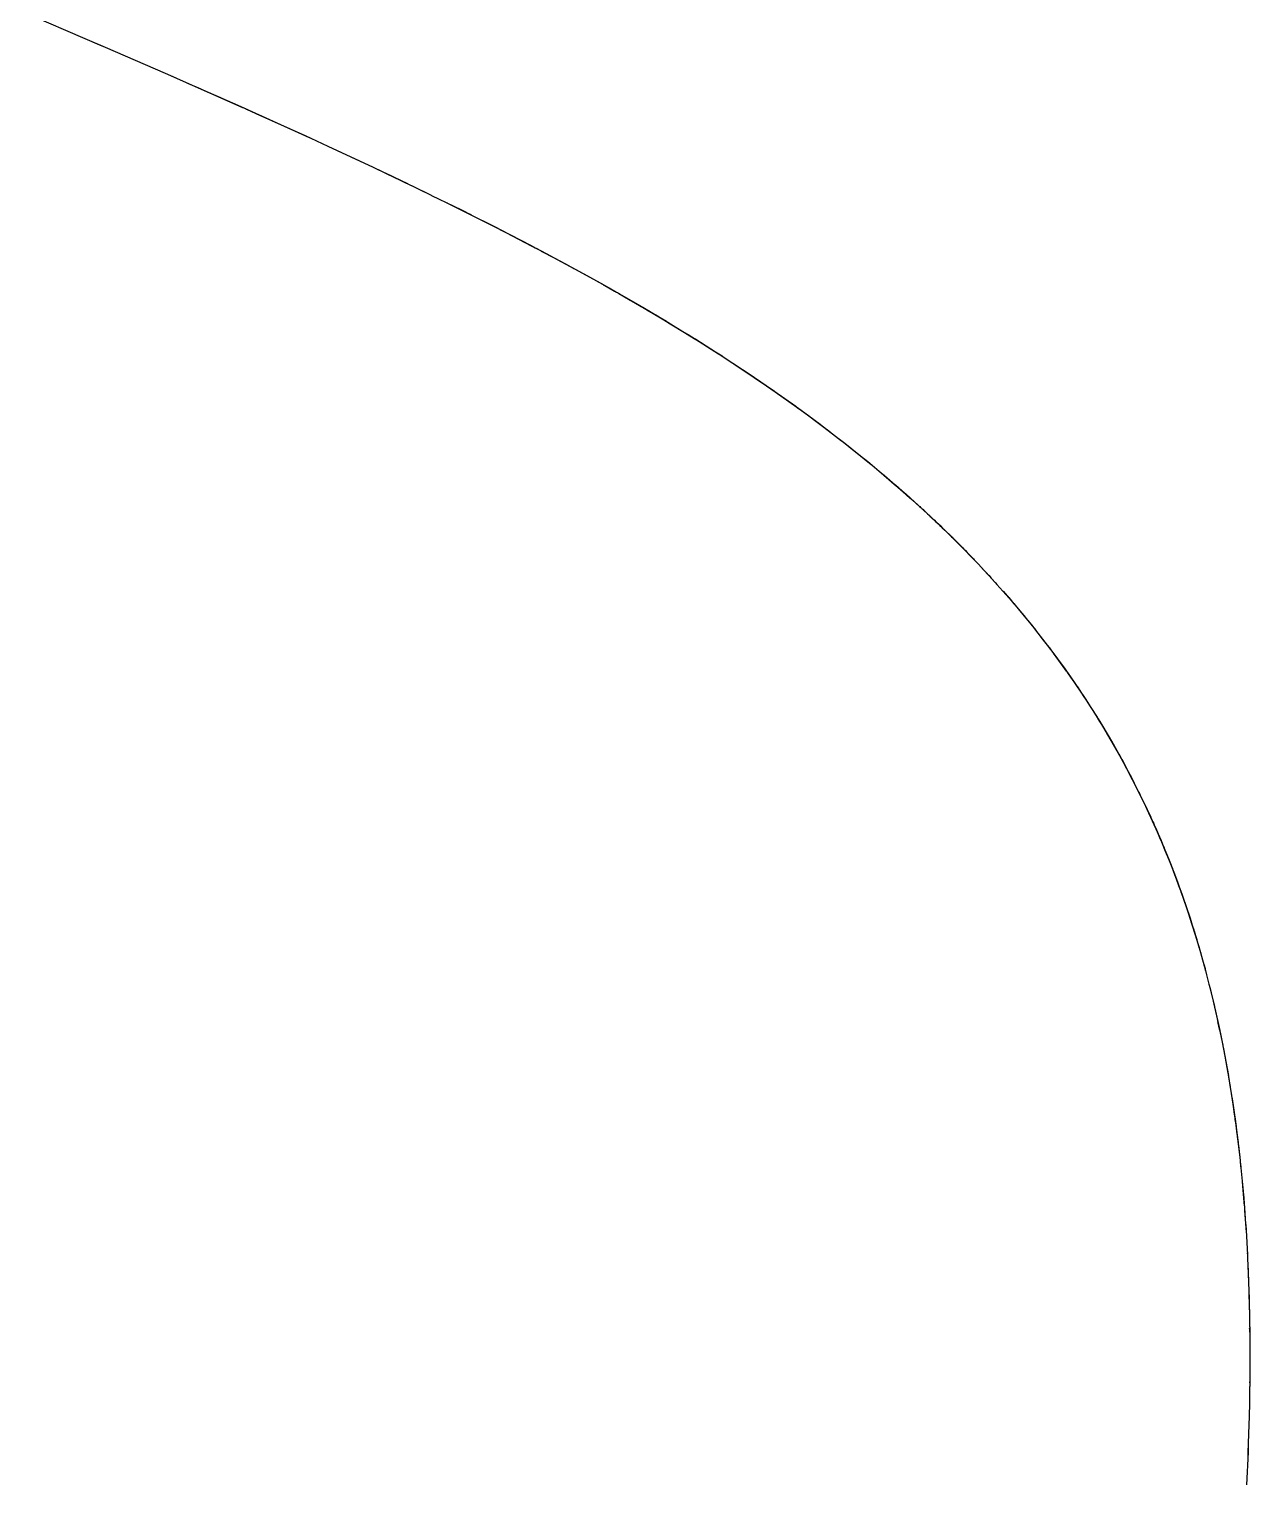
# Model space of a CAD drawing. Extents: x 0 to 11, y 0 to 8.5.
# Drawn here: x 4.3846 to 4.5835, y 5.744 to 5.9813 of the extents above; entities that cross this region are included whole.
import ezdxf

# ---------------------------------------------------------------- set-up
doc = ezdxf.new("R2010")
doc.units = 0
doc.header["$LTSCALE"] = 0.5
doc.header["$MEASUREMENT"] = 0
doc.layers.add('VISIBLE', color=7, linetype='CONTINUOUS')

msp = doc.modelspace()

# ---------------------------------------------------------------- linework, layer by layer
at = {"layer": 'VISIBLE'}
for p, q in [((4.38459604, 5.98364217), (4.39368462, 5.97975638)), ((4.39368462, 5.97975638), (4.39699777, 5.97833387)), ((4.39699777, 5.97833387), (4.40676102, 5.97409592)), ((4.40676102, 5.97409592), (4.40869541, 5.97325466)), ((4.40869541, 5.97325466), (4.41925963, 5.96857978)), ((4.41042517, 5.97249585), (4.41259679, 5.97153902)), ((4.4111859, 5.97214784), (4.4111859, 5.97214784)), ((4.4111859, 5.97214784), (4.41379167, 5.9709999)), ((4.4152653, 5.97034735), (4.41937894, 5.96852576)), ((4.41911751, 5.96864413), (4.43021468, 5.96361965)), ((4.41999678, 5.96825217), (4.4215481, 5.9675502)), ((4.430507, 5.96348741), (4.43325202, 5.96221506)), ((4.43325202, 5.96221506), (4.4406476, 5.95876149)), ((4.4406476, 5.95876149), (4.44289212, 5.95769412)), ((4.44289212, 5.95769412), (4.44515516, 5.95662137)), ((4.44350669, 5.9574028), (4.45007714, 5.95422495)), ((4.44515516, 5.95662137), (4.44604067, 5.95619897)), ((4.44578892, 5.95631942), (4.44686014, 5.95580249)), ((4.44639049, 5.95603111), (4.44711858, 5.95567381)), ((4.44711097, 5.95567386), (4.44744899, 5.95552057)), ((4.44711858, 5.95567381), (4.45007714, 5.95422495)), ((4.44744899, 5.95552057), (4.44746672, 5.95551182)), ((4.45210592, 5.95324825), (4.45274291, 5.95293525)), ((4.4527385, 5.95293742), (4.46186728, 5.94834051)), ((4.45377578, 5.95241508), (4.45501969, 5.9518064)), ((4.45387161, 5.95236819), (4.46134205, 5.94861261)), ((4.46134205, 5.94861261), (4.4664047, 5.94598985)), ((4.46194896, 5.94829938), (4.46228734, 5.9481229)), ((4.4663228, 5.94602413), (4.46862998, 5.94481753)), ((4.4671984, 5.94557655), (4.47095561, 5.94356813)), ((4.46841542, 5.94491756), (4.46804794, 5.94511138)), ((4.46804794, 5.94511138), (4.47037384, 5.94388136)), ((4.46931618, 5.94445376), (4.4733393, 5.94227649)), ((4.47095561, 5.94356813), (4.47198105, 5.94302609)), ((4.4718306, 5.94310562), (4.47320758, 5.94234778)), ((4.47198105, 5.94302609), (4.4733393, 5.94227649)), ((4.4733393, 5.94227649), (4.47355707, 5.94215631)), ((4.47813324, 5.93963411), (4.47814182, 5.93962935)), ((4.47840458, 5.93948117), (4.47911087, 5.9390918)), ((4.47903957, 5.93911603), (4.47998742, 5.93859003)), ((4.47911087, 5.9390918), (4.48029601, 5.93841876)), ((4.47918525, 5.93904956), (4.48069052, 5.93818409)), ((4.47918557, 5.93904108), (4.47985218, 5.93866611)), ((4.47988647, 5.93864605), (4.47991628, 5.93862925)), ((4.48059597, 5.93824845), (4.48081332, 5.93812513)), ((4.48059597, 5.93824845), (4.48072927, 5.93817104)), ((4.48063674, 5.93822477), (4.48074804, 5.93816217)), ((4.48069052, 5.93818409), (4.48253985, 5.93712729)), ((4.48081332, 5.93812513), (4.48404429, 5.93625498)), ((4.48194371, 5.93746795), (4.48514435, 5.93561732)), ((4.48253543, 5.93712834), (4.48344029, 5.93660337)), ((4.48253985, 5.93712729), (4.48354121, 5.93654465)), ((4.48362851, 5.93649417), (4.48382319, 5.93638123)), ((4.48362851, 5.93649417), (4.48404429, 5.93625498)), ((4.48404429, 5.93625498), (4.48416526, 5.93618497)), ((4.48416526, 5.93618497), (4.48437178, 5.93606659)), ((4.48422542, 5.93615078), (4.48424181, 5.93614108)), ((4.48424181, 5.93614108), (4.4883974, 5.93368212)), ((4.48437178, 5.93606659), (4.48454074, 5.93596974)), ((4.48454074, 5.93596974), (4.48679071, 5.93462765)), ((4.48514435, 5.93561732), (4.48518073, 5.93559553)), ((4.48515926, 5.93560747), (4.48555753, 5.93537191)), ((4.48529917, 5.93552458), (4.48518073, 5.93559553)), ((4.48526333, 5.93554747), (4.48690879, 5.93456405)), ((4.48667467, 5.93470368), (4.48664761, 5.93472142)), ((4.48679071, 5.93462765), (4.48667467, 5.93470368)), ((4.48667467, 5.93470368), (4.48842178, 5.93366166)), ((4.48678821, 5.93463751), (4.48742596, 5.93425694)), ((4.48690879, 5.93456405), (4.48697042, 5.9345265)), ((4.48806082, 5.93388128), (4.48970865, 5.93287868)), ((4.4883974, 5.93368212), (4.4884119, 5.93367354)), ((4.4884119, 5.93367354), (4.48841774, 5.93366996)), ((4.48841774, 5.93366996), (4.49296638, 5.93088181)), ((4.49187462, 5.93155001), (4.49229717, 5.93128856)), ((4.49187462, 5.93155001), (4.49201111, 5.93146691)), ((4.49196761, 5.93149402), (4.49321532, 5.93071613)), ((4.49257193, 5.9311236), (4.49693725, 5.928359)), ((4.49321499, 5.93072573), (4.49644728, 5.92867212)), ((4.49657625, 5.92858707), (4.49668052, 5.92852159)), ((4.49678593, 5.92845483), (4.49766787, 5.92789253)), ((4.49766787, 5.92789253), (4.50082623, 5.92581143)), ((4.4994071, 5.92674652), (4.50603816, 5.92226743)), ((4.50115469, 5.92558809), (4.5026056, 5.92462632)), ((4.50193571, 5.92507587), (4.50467442, 5.92320324)), ((4.50208037, 5.92497431), (4.50231299, 5.92481863)), ((4.50231299, 5.92481863), (4.50394621, 5.92369955)), ((4.5026056, 5.92462632), (4.50617332, 5.92215996)), ((4.50572629, 5.9224795), (4.50709382, 5.92151754)), ((4.5059208, 5.9223489), (4.50950858, 5.91980167)), ((4.50603816, 5.92226743), (4.50604571, 5.92226231)), ((4.50604571, 5.92226231), (4.50604571, 5.92226231)), ((4.5060713, 5.92224491), (4.50607222, 5.92224427)), ((4.50617332, 5.92215996), (4.50970051, 5.91965987)), ((4.50676531, 5.92175058), (4.50723287, 5.92142726)), ((4.50848062, 5.92054302), (4.50860671, 5.92045049)), ((4.50976479, 5.91961961), (4.51347153, 5.9168855)), ((4.51075616, 5.91888244), (4.51386313, 5.91658665)), ((4.51273848, 5.91742948), (4.51328142, 5.91702874)), ((4.51319299, 5.91709219), (4.51333944, 5.91698422)), ((4.51328142, 5.91702874), (4.51330466, 5.91701091)), ((4.51330466, 5.91701091), (4.51333944, 5.91698422)), ((4.51333677, 5.91698627), (4.51337115, 5.91696094)), ((4.51337813, 5.91695569), (4.51342659, 5.91691996)), ((4.51341897, 5.91692558), (4.5134595, 5.91689454)), ((4.51356476, 5.91681543), (4.516985, 5.91419283)), ((4.51382677, 5.91661351), (4.51401739, 5.91646611)), ((4.51386294, 5.91658554), (4.51527649, 5.91550289)), ((4.51461185, 5.91601102), (4.51521714, 5.9155484)), ((4.5165946, 5.91449217), (4.516763, 5.91436214)), ((4.5167408, 5.91438007), (4.516763, 5.91436214)), ((4.51724412, 5.91399062), (4.51977074, 5.91197535)), ((4.51815521, 5.91326074), (4.5186031, 5.91290668)), ((4.51815521, 5.91326074), (4.51815521, 5.91326074)), ((4.51977074, 5.91197535), (4.52057176, 5.91133682)), ((4.52055436, 5.91133228), (4.52073179, 5.91118772)), ((4.52057176, 5.91133682), (4.52096639, 5.91100963)), ((4.52073179, 5.91118772), (4.52180946, 5.91030971)), ((4.52096639, 5.91100963), (4.52155696, 5.91051933)), ((4.52109668, 5.91089044), (4.52109668, 5.91089044)), ((4.52155696, 5.91051933), (4.52385837, 5.90860871)), ((4.52301844, 5.90930602), (4.52594884, 5.90680343)), ((4.52362045, 5.90877955), (4.52432715, 5.90818836)), ((4.52394357, 5.90853732), (4.52701042, 5.90588551)), ((4.52573355, 5.90698729), (4.53022907, 5.90298758)), ((4.52682449, 5.90605074), (4.52696152, 5.9059278)), ((4.52688693, 5.90599229), (4.52709662, 5.90580481)), ((4.52701042, 5.90588551), (4.52747982, 5.90546525)), ((4.52702752, 5.90586477), (4.52830389, 5.90472544)), ((4.52709662, 5.90580481), (4.52748173, 5.90547073)), ((4.52730658, 5.90562268), (4.52858928, 5.90446674)), ((4.52748173, 5.90547073), (4.53028513, 5.90292945)), ((4.5276702, 5.905292), (4.52841354, 5.90462511)), ((4.52858928, 5.90446674), (4.53005553, 5.90314539)), ((4.52940204, 5.90373827), (4.52987828, 5.90330784)), ((4.52966809, 5.90350049), (4.52987828, 5.90330784)), ((4.52987828, 5.90330784), (4.52995721, 5.9032365)), ((4.52987828, 5.90330784), (4.53006216, 5.90313931)), ((4.52994573, 5.90324688), (4.52999154, 5.90320403)), ((4.52995721, 5.9032365), (4.53000438, 5.90319227)), ((4.53000438, 5.90319227), (4.53131486, 5.90196324)), ((4.53002036, 5.90317708), (4.53009832, 5.90310417)), ((4.53022907, 5.90298758), (4.53296989, 5.90041158)), ((4.53040166, 5.90282536), (4.53042836, 5.90280017)), ((4.53042836, 5.90280017), (4.53097718, 5.90228218)), ((4.53042836, 5.90280017), (4.53043108, 5.90279771)), ((4.53131486, 5.90196324), (4.53296104, 5.90040499)), ((4.53158784, 5.90171052), (4.53172297, 5.9015866)), ((4.53172297, 5.9015866), (4.53174716, 5.90156372)), ((4.53234444, 5.90100341), (4.53296104, 5.90040499)), ((4.53296989, 5.90041158), (4.53338425, 5.90000716)), ((4.53336863, 5.90002372), (4.53375728, 5.89965042)), ((4.53338425, 5.90000716), (4.53340612, 5.89998771)), ((4.53340612, 5.89998771), (4.53348723, 5.89991557)), ((4.53343954, 5.89995799), (4.53400741, 5.89940095)), ((4.53348723, 5.89991557), (4.53421298, 5.89920296)), ((4.53394472, 5.89946689), (4.5347111, 5.89872533)), ((4.53400741, 5.89940095), (4.53549715, 5.89794631)), ((4.53415859, 5.89925698), (4.53423756, 5.89918124)), ((4.53418981, 5.89922974), (4.53418981, 5.89922974)), ((4.5347111, 5.89872533), (4.53665169, 5.89676893)), ((4.53487784, 5.89855723), (4.53514714, 5.89829401)), ((4.53488775, 5.89854725), (4.53522153, 5.89822139)), ((4.53496672, 5.89846262), (4.53512265, 5.89831043)), ((4.53496672, 5.89846262), (4.53542607, 5.89801879)), ((4.53534465, 5.89809746), (4.53540036, 5.89804082)), ((4.53540036, 5.89804082), (4.53845182, 5.8949381)), ((4.53542607, 5.89801879), (4.53549715, 5.89794631)), ((4.53549715, 5.89794631), (4.53688514, 5.89653086)), ((4.53552913, 5.8979137), (4.53561235, 5.89783247)), ((4.53561235, 5.89783247), (4.53682141, 5.89659782)), ((4.53665169, 5.89676893), (4.53682141, 5.89659782)), ((4.53679745, 5.89662135), (4.53688514, 5.89653086)), ((4.53682141, 5.89659782), (4.5385909, 5.89479089)), ((4.53688514, 5.89653086), (4.53715588, 5.89625146)), ((4.53688514, 5.89653086), (4.53815202, 5.89523892)), ((4.53742725, 5.89598396), (4.53937447, 5.89395685)), ((4.53922812, 5.89411358), (4.54081694, 5.89241204)), ((4.53925606, 5.89408011), (4.54011386, 5.893165)), ((4.54046094, 5.89279329), (4.54199488, 5.8911001)), ((4.54081694, 5.89241204), (4.54090074, 5.89232229)), ((4.54199166, 5.89110362), (4.54199488, 5.8911001)), ((4.54199166, 5.89110362), (4.54229699, 5.8907651)), ((4.54229699, 5.8907651), (4.54376043, 5.8891391)), ((4.54327538, 5.88967803), (4.54427322, 5.8885364)), ((4.54420093, 5.8886191), (4.54505476, 5.88761119)), ((4.54420732, 5.88861433), (4.54502195, 5.88765103)), ((4.54502195, 5.88765103), (4.54505476, 5.88761119)), ((4.54548663, 5.88710138), (4.5469274, 5.88538948)), ((4.54630631, 5.88615308), (4.54856348, 5.88337798)), ((4.54700106, 5.88529674), (4.54705168, 5.88523668)), ((4.54738862, 5.88482243), (4.54789985, 5.88418977)), ((4.54781208, 5.8843018), (4.54789985, 5.88418977)), ((4.54858889, 5.88334565), (4.55049169, 5.88089144)), ((4.55049122, 5.88088259), (4.55084418, 5.88043235)), ((4.55049122, 5.88088259), (4.55102915, 5.88018265)), ((4.55049169, 5.88089144), (4.55074212, 5.88057014)), ((4.55074212, 5.88057014), (4.55084418, 5.88043235)), ((4.55084418, 5.88043235), (4.55120122, 5.87995035)), ((4.55120122, 5.87995035), (4.55141241, 5.8796643)), ((4.55146204, 5.87958957), (4.55304691, 5.87741531)), ((4.55300266, 5.87750603), (4.55488982, 5.87481867)), ((4.55304691, 5.87741531), (4.55359383, 5.8766642)), ((4.5537882, 5.87638742), (4.55440419, 5.87550673)), ((4.55433346, 5.87561094), (4.55595976, 5.87321461)), ((4.55509537, 5.87451854), (4.55681875, 5.87193531)), ((4.55515355, 5.87443133), (4.55533546, 5.87416416)), ((4.55595976, 5.87321461), (4.55657645, 5.87230389)), ((4.55621293, 5.87284072), (4.55675478, 5.87202349)), ((4.55657645, 5.87230389), (4.55675478, 5.87202349)), ((4.55681875, 5.87193531), (4.55746856, 5.8709054)), ((4.55710384, 5.87149703), (4.55850701, 5.86928026)), ((4.55710384, 5.87149703), (4.55723725, 5.87129581)), ((4.55746856, 5.8709054), (4.55791903, 5.87020916)), ((4.55850701, 5.86928026), (4.55888898, 5.86865853)), ((4.55876389, 5.86886213), (4.55903451, 5.86843074)), ((4.55888898, 5.86865853), (4.55920888, 5.86815293)), ((4.55888898, 5.86865853), (4.55889903, 5.86864216)), ((4.55901815, 5.8684581), (4.55943675, 5.867758)), ((4.55904609, 5.86841358), (4.55942165, 5.86778248)), ((4.55906116, 5.86838824), (4.55909122, 5.86834034)), ((4.55909122, 5.86834034), (4.55911453, 5.86830452)), ((4.55913844, 5.86824153), (4.55991509, 5.86698266)), ((4.5593761, 5.86787864), (4.56111574, 5.86493314)), ((4.55942165, 5.86778248), (4.56069835, 5.86563708)), ((4.55943675, 5.867758), (4.56060748, 5.86579999)), ((4.55965384, 5.86740612), (4.55981501, 5.86713549)), ((4.55991509, 5.86698266), (4.56057696, 5.86585981)), ((4.55996008, 5.86688104), (4.56003647, 5.86675498)), ((4.56016505, 5.86653994), (4.56099948, 5.86511126)), ((4.56016514, 5.86654266), (4.56050622, 5.86597982)), ((4.56051913, 5.86595792), (4.56051836, 5.86595493)), ((4.56060748, 5.86579999), (4.56088256, 5.86533924)), ((4.56064617, 5.8657282), (4.56204094, 5.86329271)), ((4.56088256, 5.86533924), (4.56132106, 5.86455846)), ((4.56099948, 5.86511126), (4.56144515, 5.86434821)), ((4.56120798, 5.86477293), (4.56275356, 5.86200502)), ((4.56120798, 5.86477293), (4.56125211, 5.86469796)), ((4.56125211, 5.86469796), (4.56125275, 5.86469684)), ((4.56132106, 5.86455846), (4.5626133, 5.86225945)), ((4.56171355, 5.86386439), (4.56219717, 5.86299978)), ((4.56197985, 5.86340092), (4.56280209, 5.86189904)), ((4.56204094, 5.86329271), (4.56212413, 5.86314249)), ((4.56258663, 5.8623069), (4.56261254, 5.86226002)), ((4.5626133, 5.86225945), (4.56271043, 5.86208316)), ((4.56271043, 5.86208316), (4.56300395, 5.86154423)), ((4.56275356, 5.86200502), (4.5628862, 5.86176779)), ((4.56280209, 5.86189904), (4.5628912, 5.86174241)), ((4.5628332, 5.86186269), (4.56434165, 5.85900209)), ((4.5628862, 5.86176779), (4.56300289, 5.86154611)), ((4.5628912, 5.86174241), (4.56315089, 5.86125292)), ((4.56300395, 5.86154423), (4.56300395, 5.86154423)), ((4.56303902, 5.86147659), (4.56377372, 5.86008418)), ((4.56322933, 5.86111591), (4.56384355, 5.859949)), ((4.56350739, 5.86059298), (4.56373674, 5.86015482)), ((4.56367131, 5.86027877), (4.56370431, 5.86021572)), ((4.56367131, 5.86027877), (4.56373674, 5.86015482)), ((4.56373674, 5.86015482), (4.56377372, 5.86008418)), ((4.56377372, 5.86008418), (4.56420161, 5.85926674)), ((4.56377372, 5.86008418), (4.56451047, 5.8586879)), ((4.56392712, 5.85979062), (4.56397391, 5.85970175)), ((4.56420161, 5.85926674), (4.56440031, 5.85889124)), ((4.56420161, 5.85926674), (4.56450577, 5.85868569)), ((4.56434165, 5.85900209), (4.56438656, 5.85891693)), ((4.56440824, 5.85887517), (4.56437987, 5.85893265)), ((4.56437987, 5.85893265), (4.56456676, 5.85857339)), ((4.56439627, 5.85889942), (4.5644476, 5.85880187)), ((4.56439999, 5.85889188), (4.56440426, 5.85888377)), ((4.56440031, 5.85889124), (4.564544, 5.85861968)), ((4.56447437, 5.858751), (4.5646006, 5.85851109)), ((4.56448906, 5.85872847), (4.56454685, 5.85861167)), ((4.56451047, 5.8586879), (4.5661302, 5.85539326)), ((4.56453685, 5.85863187), (4.56461167, 5.85848973)), ((4.5646006, 5.85851109), (4.56464739, 5.85841905)), ((4.56461563, 5.85848221), (4.56462791, 5.85845737)), ((4.56461898, 5.85847494), (4.56463345, 5.85844564)), ((4.56463345, 5.85844564), (4.56464739, 5.85841905)), ((4.56464739, 5.85841905), (4.56466736, 5.85837976)), ((4.56466736, 5.85837976), (4.56477154, 5.85817485)), ((4.56564008, 5.85642486), (4.56639583, 5.85486327)), ((4.56651134, 5.85461753), (4.567912, 5.85157845)), ((4.56655205, 5.85452715), (4.56673057, 5.85416123)), ((4.56657833, 5.85446939), (4.5668207, 5.8539463)), ((4.56657833, 5.85446939), (4.5667444, 5.85413068)), ((4.56669969, 5.85422453), (4.56743535, 5.85262776)), ((4.56673057, 5.85416123), (4.56846254, 5.85033248)), ((4.56697794, 5.85363286), (4.5670145, 5.85355368)), ((4.56714789, 5.85325171), (4.56803219, 5.85130108)), ((4.56743535, 5.85262776), (4.569024, 5.84901935)), ((4.56777306, 5.85189479), (4.56782843, 5.85176839)), ((4.567912, 5.85157845), (4.56815526, 5.85101708)), ((4.56815526, 5.85101708), (4.5687875, 5.84955651)), ((4.56826531, 5.85076849), (4.56954056, 5.84779702)), ((4.56844877, 5.85033886), (4.5691871, 5.84862256)), ((4.5687875, 5.84955651), (4.56909724, 5.84884098)), ((4.56891875, 5.8492763), (4.56895815, 5.84917954)), ((4.56895815, 5.84917954), (4.57022528, 5.84609703)), ((4.56909724, 5.84884098), (4.56933904, 5.8482663)), ((4.56922089, 5.84855782), (4.56972283, 5.84731932)), ((4.56931753, 5.84831938), (4.56941397, 5.8480952)), ((4.56933904, 5.8482663), (4.56936211, 5.84821147)), ((4.56954056, 5.84779702), (4.56965435, 5.84751451)), ((4.56965435, 5.84751451), (4.57099362, 5.84415291)), ((4.57022528, 5.84609703), (4.57054096, 5.84531326)), ((4.57028088, 5.84594191), (4.57079348, 5.84467204)), ((4.57054096, 5.84531326), (4.57169567, 5.8422772)), ((4.57057326, 5.84522833), (4.57068332, 5.84495681)), ((4.57071132, 5.84488442), (4.5708721, 5.84445793)), ((4.5707143, 5.84487846), (4.57087882, 5.84444105)), ((4.57079348, 5.84467204), (4.57085466, 5.84451387)), ((4.57085466, 5.84451387), (4.57143687, 5.84295117)), ((4.57099362, 5.84415291), (4.57119354, 5.84363174)), ((4.57100296, 5.84411961), (4.57240141, 5.84033796)), ((4.57107619, 5.84393766), (4.57230508, 5.84060352)), ((4.57142735, 5.8429827), (4.57146816, 5.8428742)), ((4.57143687, 5.84295117), (4.5719454, 5.84153853)), ((4.57169567, 5.8422772), (4.57210402, 5.84116579)), ((4.57182079, 5.84193665), (4.57198429, 5.84150198)), ((4.57210402, 5.84116579), (4.57250532, 5.84004356)), ((4.57226874, 5.84070514), (4.57295176, 5.83872841)), ((4.57227633, 5.84067619), (4.5725227, 5.83997015)), ((4.57240141, 5.84033796), (4.57351496, 5.83707346)), ((4.57250532, 5.84004356), (4.57374641, 5.83638973)), ((4.57287124, 5.83897136), (4.57299723, 5.83859126)), ((4.57353048, 5.83702545), (4.57403678, 5.83545828)), ((4.57369737, 5.83653978), (4.57375112, 5.83637111)), ((4.57372776, 5.83644464), (4.57387933, 5.83595341)), ((4.57374866, 5.83638278), (4.5740621, 5.83537706)), ((4.57387933, 5.83595341), (4.57439439, 5.83434271)), ((4.5740621, 5.83537706), (4.57478618, 5.83305368)), ((4.5740621, 5.83537706), (4.57410639, 5.83524335)), ((4.57409956, 5.83526398), (4.57435225, 5.83448182)), ((4.57435225, 5.83448182), (4.57439439, 5.83434271)), ((4.57439439, 5.83434271), (4.57446303, 5.83412806)), ((4.57466896, 5.83345183), (4.57467104, 5.83344811)), ((4.57470819, 5.83330395), (4.57521201, 5.83161652)), ((4.5747265, 5.83324517), (4.57483394, 5.83288515)), ((4.57476952, 5.83310969), (4.57485155, 5.83282377)), ((4.57476952, 5.83310969), (4.575173, 5.83175364)), ((4.57513489, 5.83187479), (4.57521504, 5.83160584)), ((4.575173, 5.83175364), (4.57606927, 5.82860333)), ((4.57548269, 5.83071126), (4.57548548, 5.8307019)), ((4.57601578, 5.82879134), (4.57610387, 5.82845406)), ((4.57602697, 5.82874971), (4.57618368, 5.82816617)), ((4.57618368, 5.82816617), (4.57627668, 5.82781986)), ((4.57627668, 5.82781986), (4.57627847, 5.82781605)), ((4.57627847, 5.82781605), (4.57683862, 5.8256467)), ((4.57683862, 5.8256467), (4.57703049, 5.82490362)), ((4.57694715, 5.82522637), (4.57771024, 5.82205718)), ((4.57736033, 5.82356053), (4.57807963, 5.82047007)), ((4.57807963, 5.82047007), (4.57848853, 5.81854595)), ((4.57848853, 5.81854595), (4.57877102, 5.81726745)), ((4.57849749, 5.81850539), (4.57867006, 5.8176925)), ((4.57855606, 5.81824034), (4.57867006, 5.8176925)), ((4.57867006, 5.8176925), (4.57908721, 5.81568801)), ((4.57877102, 5.81726745), (4.57888072, 5.81670024)), ((4.57893537, 5.81641764), (4.57925249, 5.81477788)), ((4.57904385, 5.81589636), (4.57920545, 5.81503414)), ((4.57913954, 5.8153932), (4.57920545, 5.81503414)), ((4.57920545, 5.81503414), (4.57998941, 5.81076324)), ((4.57925296, 5.81480101), (4.57992754, 5.8111401)), ((4.57940595, 5.81394184), (4.57968978, 5.81235257)), ((4.57997497, 5.81085282), (4.58068326, 5.80645925)), ((4.58022197, 5.80932065), (4.58029587, 5.80884372)), ((4.58029587, 5.80884372), (4.58029587, 5.80884372)), ((4.58056274, 5.80721797), (4.58060748, 5.8069534)), ((4.58059567, 5.8070291), (4.58068317, 5.80645993)), ((4.58060748, 5.8069534), (4.58087858, 5.80508008)), ((4.58064024, 5.80672608), (4.58076998, 5.80578153)), ((4.5806755, 5.80646937), (4.58069683, 5.806336)), ((4.58068317, 5.80645993), (4.58071332, 5.80624403)), ((4.58068406, 5.8064535), (4.58121288, 5.80264729)), ((4.58076998, 5.80578154), (4.58089986, 5.80483586)), ((4.58076998, 5.80578153), (4.58087858, 5.80508008)), ((4.58087779, 5.80508518), (4.58104034, 5.80395212)), ((4.58087858, 5.80508008), (4.58090715, 5.80488268)), ((4.58089986, 5.80483586), (4.58119715, 5.80280839)), ((4.58104034, 5.80395212), (4.58114353, 5.80317406)), ((4.58114966, 5.80317866), (4.58123991, 5.80243461)), ((4.58119548, 5.80277248), (4.58141897, 5.80104309)), ((4.58121288, 5.80264729), (4.58139976, 5.80119177)), ((4.58122236, 5.80257924), (4.58133303, 5.80179024)), ((4.58123991, 5.80243461), (4.58127593, 5.80214996)), ((4.58127593, 5.80214996), (4.58160332, 5.79956318)), ((4.58133303, 5.80179024), (4.58146739, 5.80065625)), ((4.58143364, 5.80093503), (4.58144127, 5.80087669)), ((4.58145394, 5.80076979), (4.58156606, 5.79989652)), ((4.58146739, 5.80065625), (4.58184482, 5.79744186)), ((4.58159762, 5.79957639), (4.58160332, 5.79956318)), ((4.58160332, 5.79956318), (4.58160605, 5.79955685)), ((4.58160605, 5.79955685), (4.58169061, 5.79875514)), ((4.58161403, 5.79950785), (4.58165081, 5.79920432)), ((4.58165081, 5.79920432), (4.58168049, 5.79892904)), ((4.58189277, 5.79696246), (4.58191893, 5.79674584)), ((4.58193885, 5.7965656), (4.5820138, 5.79584097)), ((4.58197788, 5.79621259), (4.58234209, 5.79244456)), ((4.58224068, 5.79349369), (4.5823137, 5.79269933)), ((4.5823137, 5.79269933), (4.58258199, 5.78951845)), ((4.58234209, 5.79244456), (4.58245071, 5.79121219)), ((4.58243508, 5.79143541), (4.58260835, 5.78917447)), ((4.58260835, 5.78917447), (4.5828096, 5.78654844)), ((4.58260835, 5.78917447), (4.5826388, 5.78874163)), ((4.5826388, 5.78874163), (4.58288605, 5.78518066)), ((4.58287233, 5.78550694), (4.5831023, 5.78149683)), ((4.58308204, 5.78185024), (4.58310344, 5.78142518)), ((4.58309314, 5.7816566), (4.58310344, 5.78142518)), ((4.58309352, 5.78165005), (4.58310883, 5.78131832)), ((4.58317994, 5.7797654), (4.58333997, 5.77564026)), ((4.58321117, 5.77886649), (4.5832878, 5.77698508)), ((4.58333997, 5.77564026), (4.58335037, 5.77518795)), ((4.58335373, 5.77512324), (4.58335719, 5.77498977)), ((4.58335719, 5.77498977), (4.58337334, 5.77436589)), ((4.58336507, 5.77476033), (4.58346049, 5.77020659)), ((4.58339428, 5.77378951), (4.58340292, 5.77322306)), ((4.58346049, 5.77020659), (4.58347277, 5.76928258)), ((4.58346742, 5.76940386), (4.58346133, 5.76954201)), ((4.58346133, 5.76954201), (4.58348156, 5.76817862)), ((4.58347971, 5.76847931), (4.58349922, 5.76530344)), ((4.58348156, 5.76817862), (4.58349199, 5.76747531)), ((4.58348192, 5.76831323), (4.58349165, 5.76577059)), ((4.58348192, 5.76831323), (4.58348566, 5.76803191)), ((4.58349165, 5.76577059), (4.58349771, 5.76270009)), ((4.58349554, 5.76590259), (4.58349756, 5.7650064)), ((4.58349931, 5.76522127), (4.58349402, 5.76457022)), ((4.58349922, 5.76530344), (4.58349931, 5.76522127)), ((4.58347237, 5.76079985), (4.58345064, 5.75922547)), ((4.5834813, 5.76144699), (4.58347125, 5.7607553)), ((4.58349718, 5.76297248), (4.5834813, 5.76144699)), ((4.58349701, 5.76258568), (4.5834813, 5.76144699)), ((4.58345064, 5.75922547), (4.58342825, 5.75744686)), ((4.58337421, 5.75521064), (4.58329368, 5.7523651)), ((4.58338683, 5.7556567), (4.58337421, 5.75521064)), ((4.58329368, 5.7523651), (4.58324623, 5.75068865)), ((4.58319524, 5.74933575), (4.58296499, 5.74401922)), ((4.58324623, 5.75068865), (4.58315455, 5.74839623))]:
    msp.add_line(p, q, dxfattribs=at)
at = {"layer": 'VISIBLE', "flags": 128}
for points in [[(4.39368462, 5.97975638), (4.39608108, 5.97873178), (4.39699777, 5.97833387)], [(4.40676102, 5.97409592), (4.40850585, 5.97333854), (4.40869541, 5.97325466)], [(4.41379167, 5.9709999), (4.41775794, 5.9692526), (4.41911751, 5.96864413)], [(4.41925963, 5.96857978), (4.41985583, 5.96831595), (4.41999678, 5.96825217)], [(4.4215481, 5.9675502), (4.42970053, 5.96386122), (4.430507, 5.96348741)], [(4.43325202, 5.96221506), (4.43851786, 5.95977428), (4.4406476, 5.95876149)], [(4.4406476, 5.95876149), (4.44209374, 5.95808618), (4.44350669, 5.9574028)], [(4.45007714, 5.95422495), (4.45017185, 5.95417856), (4.45377578, 5.95241508)], [(4.45269338, 5.95295958), (4.452721, 5.95294623), (4.4527385, 5.95293742)], [(4.45274291, 5.95293525), (4.45274291, 5.95293525), (4.45329413, 5.9526585), (4.45387161, 5.95236819)], [(4.45501969, 5.9518064), (4.45501969, 5.9518064), (4.45659705, 5.95101094), (4.45593629, 5.95133969)], [(4.45593629, 5.95133969), (4.46074075, 5.94892412), (4.46134205, 5.94861261)], [(4.46134205, 5.94861261), (4.46151771, 5.94852431), (4.46194896, 5.94829938)], [(4.46228734, 5.9481229), (4.46640437, 5.94597561), (4.46672136, 5.9458157)], [(4.4664047, 5.94598985), (4.46707024, 5.94564506), (4.4671984, 5.94557655)], [(4.46672136, 5.9458157), (4.46704908, 5.94565037), (4.46750447, 5.94540615)], [(4.46750447, 5.94540615), (4.46842111, 5.94491456), (4.46841542, 5.94491756)], [(4.46862998, 5.94481753), (4.46904673, 5.94459958), (4.46931618, 5.94445376)], [(4.47320758, 5.94234778), (4.47337549, 5.94225537), (4.47355707, 5.94215631)], [(4.47355707, 5.94215631), (4.47619361, 5.940718), (4.47729287, 5.9401002), (4.47813324, 5.93963411)], [(4.47355707, 5.94215631), (4.47821168, 5.93958751), (4.47840458, 5.93948117)], [(4.47814182, 5.93962935), (4.47910459, 5.93909537), (4.47911087, 5.9390918)], [(4.47840458, 5.93948117), (4.47906952, 5.93910636), (4.47918557, 5.93904108)], [(4.47911087, 5.9390918), (4.47913305, 5.93907957), (4.47918525, 5.93904956)], [(4.47998742, 5.93859003), (4.48021862, 5.93846172), (4.48029601, 5.93841876)], [(4.48029601, 5.93841876), (4.48053082, 5.93828542), (4.48059597, 5.93824845)], [(4.48029601, 5.93841876), (4.48044767, 5.93833457), (4.48059597, 5.93824845)], [(4.48072927, 5.93817104), (4.48108156, 5.93796645), (4.48194371, 5.93746795)], [(4.48253985, 5.93712729), (4.48357024, 5.93653847), (4.48422542, 5.93615078)], [(4.48354121, 5.93654465), (4.48358033, 5.93652189), (4.48362851, 5.93649417)], [(4.48382319, 5.93638123), (4.48441783, 5.93603623), (4.48446946, 5.93600638)], [(4.48437178, 5.93606659), (4.4844365, 5.93602936), (4.48443833, 5.93602844)], [(4.48443833, 5.93602844), (4.48446308, 5.93601606), (4.48454074, 5.93596974)], [(4.48454074, 5.93596974), (4.48468399, 5.93588763), (4.48509583, 5.93564639), (4.48514435, 5.93561732)], [(4.48518073, 5.93559553), (4.48510262, 5.93564098), (4.48515926, 5.93560747)], [(4.48514435, 5.93561732), (4.48520633, 5.93558148), (4.48526333, 5.93554747)], [(4.48529917, 5.93552458), (4.48549838, 5.93540525), (4.48667467, 5.93470368)], [(4.48697042, 5.9345265), (4.48904411, 5.93326305), (4.49137923, 5.93185164), (4.49187462, 5.93155001)], [(4.48742596, 5.93425694), (4.48777184, 5.93405054), (4.48778931, 5.93404194)], [(4.49296638, 5.93088181), (4.49304966, 5.93083077), (4.49321499, 5.93072573)], [(4.49490863, 5.92964375), (4.49558876, 5.92920723), (4.49657625, 5.92858707)], [(4.49644728, 5.92867212), (4.49749381, 5.92800722), (4.49766787, 5.92789253)], [(4.50082623, 5.92581143), (4.50175415, 5.92520001), (4.50193571, 5.92507587)], [(4.50394621, 5.92369955), (4.50570723, 5.92249291), (4.50572629, 5.9224795)], [(4.50467442, 5.92320324), (4.50583981, 5.9224064), (4.5059208, 5.9223489)], [(4.5059208, 5.9223489), (4.50600719, 5.92228968), (4.50604571, 5.92226231)], [(4.50604571, 5.92226231), (4.50607133, 5.92224489), (4.5060713, 5.92224492), (4.5060713, 5.92224491)], [(4.50604571, 5.92226231), (4.50607134, 5.92224489), (4.5060713, 5.92224491)], [(4.50709382, 5.92151754), (4.5083784, 5.92061393), (4.50848062, 5.92054302)], [(4.50950858, 5.91980167), (4.50975918, 5.91962374), (4.50976479, 5.91961961)], [(4.50970051, 5.91965987), (4.50974972, 5.91962483), (4.51098108, 5.91871962), (4.51179779, 5.91812006)], [(4.51333944, 5.91698422), (4.51335052, 5.91697572), (4.51339403, 5.91694266)], [(4.51337115, 5.91696094), (4.51341464, 5.9169289), (4.51341897, 5.91692558)], [(4.51347153, 5.9168855), (4.51352023, 5.91684958), (4.51356476, 5.91681543)], [(4.516763, 5.91436214), (4.51681164, 5.91432285), (4.51815521, 5.91326074)], [(4.516985, 5.91419283), (4.51713029, 5.91408142), (4.51724412, 5.91399062)], [(4.51815521, 5.91326074), (4.5209308, 5.91102417), (4.52109668, 5.91089044)], [(4.52385837, 5.90860871), (4.52392463, 5.9085537), (4.52394357, 5.90853732)], [(4.52685415, 5.90602064), (4.52701614, 5.90587499), (4.52702752, 5.90586477)], [(4.52701042, 5.90588551), (4.52712143, 5.90578953), (4.52730658, 5.90562268)], [(4.52830389, 5.90472544), (4.52885212, 5.90423529), (4.52940204, 5.90373827)], [(4.52971489, 5.9034576), (4.52985091, 5.90333556), (4.52994573, 5.90324688)], [(4.53005553, 5.90314539), (4.53019232, 5.90302211), (4.53022907, 5.90298758)], [(4.53022907, 5.90298758), (4.53024418, 5.902974), (4.53040166, 5.90282536)], [(4.53028513, 5.90292945), (4.53032501, 5.90289329), (4.53042836, 5.90280017)], [(4.53097718, 5.90228218), (4.53122968, 5.90204387), (4.53131486, 5.90196324)], [(4.53131486, 5.90196324), (4.53142968, 5.90185556), (4.53158784, 5.90171052)], [(4.53172297, 5.9015866), (4.53209584, 5.90124467), (4.53234444, 5.90100341)], [(4.53234444, 5.90100341), (4.53280187, 5.90057558), (4.53296989, 5.90041158)], [(4.53296104, 5.90040499), (4.53399679, 5.89939978), (4.53496672, 5.89846262)], [(4.53296104, 5.90040499), (4.53333577, 5.90005027), (4.53338425, 5.90000716)], [(4.53296989, 5.90041158), (4.53314265, 5.90024921), (4.53343954, 5.89995799)], [(4.53375728, 5.89965042), (4.53377076, 5.89963747), (4.53406943, 5.8993474), (4.53418981, 5.89922974)], [(4.53423756, 5.89918124), (4.53428153, 5.89913908), (4.53488775, 5.89854725)], [(4.53514714, 5.89829401), (4.53525737, 5.89818627), (4.53527637, 5.89816689), (4.53534465, 5.89809746)], [(4.53549715, 5.89794631), (4.53558213, 5.89786334), (4.53561235, 5.89783247)], [(4.53682141, 5.89659782), (4.53697064, 5.89644738), (4.53699832, 5.8964213)], [(4.53699832, 5.8964213), (4.53709138, 5.89633361), (4.53742725, 5.89598396)], [(4.53845182, 5.8949381), (4.53846884, 5.89492079), (4.53858925, 5.89479258)], [(4.5385909, 5.89479089), (4.5387012, 5.89467789), (4.53922812, 5.89411358)], [(4.54094587, 5.89225802), (4.54135621, 5.89179856), (4.54199166, 5.89110362)], [(4.54199488, 5.8911001), (4.54208766, 5.89099768), (4.54229699, 5.8907651)], [(4.54376043, 5.8891391), (4.5438118, 5.88908202), (4.54420732, 5.88861433)], [(4.54502195, 5.88765103), (4.54545702, 5.88713656), (4.54548663, 5.88710138)], [(4.54505476, 5.88761119), (4.54525111, 5.88737276), (4.54700106, 5.88529674)], [(4.54789985, 5.88418977), (4.54984333, 5.88170904), (4.55049122, 5.88088259)], [(4.54856348, 5.88337798), (4.54857067, 5.88336914), (4.54858889, 5.88334565)], [(4.55141241, 5.8796643), (4.55294106, 5.87759377), (4.55300266, 5.87750603)], [(4.55488982, 5.87481867), (4.55499626, 5.8746671), (4.55509537, 5.87451854)], [(4.55533546, 5.87416416), (4.55536547, 5.87412008), (4.55538637, 5.87408888)], [(4.55538637, 5.87408888), (4.55647133, 5.87246917), (4.55657645, 5.87230389)], [(4.55657645, 5.87230389), (4.55671932, 5.8720929), (4.55681875, 5.87193531)], [(4.55675478, 5.87202349), (4.55731069, 5.8711494), (4.55746856, 5.8709054)], [(4.55681875, 5.87193531), (4.55696843, 5.87171095), (4.55710384, 5.87149703)], [(4.55746856, 5.8709054), (4.55790952, 5.87020651), (4.55888898, 5.86865853)], [(4.55850701, 5.86928026), (4.55886003, 5.86872254), (4.55901815, 5.8684581)], [(4.55911453, 5.86830452), (4.5591429, 5.86826095), (4.5589771, 5.86852951), (4.55904609, 5.86841358)], [(4.55920888, 5.86815293), (4.55921245, 5.8681473), (4.55965384, 5.86740612)], [(4.55981501, 5.86713549), (4.55992962, 5.86694304), (4.56001401, 5.86679854)], [(4.56051836, 5.86595493), (4.56051773, 5.86595247), (4.56054995, 5.8658962)], [(4.56111574, 5.86493314), (4.56116685, 5.8648466), (4.56120798, 5.86477293)], [(4.56125275, 5.86469684), (4.5612935, 5.86462494), (4.56137542, 5.86447657)], [(4.56144515, 5.86434821), (4.56156284, 5.86414669), (4.56164422, 5.8640091), (4.56204094, 5.86329271)], [(4.56204094, 5.86329271), (4.56212236, 5.86315053), (4.5626133, 5.86225945)], [(4.56212413, 5.86314249), (4.56246147, 5.86253333), (4.56258663, 5.8623069)], [(4.5626133, 5.86225945), (4.56278613, 5.86195197), (4.5628332, 5.86186269)], [(4.5628862, 5.86176779), (4.56288802, 5.86176454), (4.56300395, 5.86154423)], [(4.56300395, 5.86154423), (4.56306542, 5.8614362), (4.56367131, 5.86027877)], [(4.56300395, 5.86154423), (4.56322693, 5.86112052), (4.56367131, 5.86027877)], [(4.56370431, 5.86021572), (4.56379923, 5.8600344), (4.56384355, 5.859949)], [(4.56373674, 5.86015482), (4.56419501, 5.85928676), (4.56447338, 5.85876016), (4.56448906, 5.85872847)], [(4.56384355, 5.859949), (4.56390807, 5.85982469), (4.56393766, 5.85976822)], [(4.56393766, 5.85976822), (4.56407644, 5.85950329), (4.56420161, 5.85926674)], [(4.56397391, 5.85970175), (4.56432091, 5.85904265), (4.56439627, 5.85889942)], [(4.564544, 5.85861968), (4.56457939, 5.8585528), (4.5646006, 5.85851109)], [(4.56454685, 5.85861167), (4.56460637, 5.85849137), (4.56657833, 5.85446939)], [(4.56456676, 5.85857339), (4.56460345, 5.85850286), (4.56463345, 5.85844564)], [(4.56537423, 5.856974), (4.56537694, 5.85696859), (4.5653822, 5.85695772), (4.56564008, 5.85642486)], [(4.56639583, 5.85486327), (4.56659553, 5.85445062), (4.56669969, 5.85422453)], [(4.5667444, 5.85413068), (4.5667813, 5.85405541), (4.5669526, 5.85368248), (4.56714789, 5.85325171)], [(4.5670145, 5.85355368), (4.56733645, 5.85285641), (4.56742894, 5.85264233), (4.56743535, 5.85262776)], [(4.56743535, 5.85262776), (4.56769677, 5.85206034), (4.56777306, 5.85189479)], [(4.56780417, 5.85182377), (4.56782782, 5.85177272), (4.567912, 5.85157845)], [(4.567912, 5.85157845), (4.56799479, 5.85139882), (4.56826531, 5.85076849)], [(4.56803219, 5.85130108), (4.56803495, 5.85129499), (4.56815526, 5.85101708)], [(4.569024, 5.84901935), (4.56914798, 5.84873773), (4.56922089, 5.84855782)], [(4.56922089, 5.84855782), (4.56931126, 5.84834927), (4.56941397, 5.8480952)], [(4.56941397, 5.8480952), (4.56951299, 5.84786501), (4.56953527, 5.84781015), (4.56954056, 5.84779702)], [(4.56954056, 5.84779702), (4.56955779, 5.84775688), (4.56965435, 5.84751451)], [(4.56972283, 5.84731932), (4.57023618, 5.84605264), (4.57028088, 5.84594191)], [(4.57022528, 5.84609703), (4.57046049, 5.84552483), (4.57054096, 5.84531326)], [(4.57079348, 5.84467204), (4.57082281, 5.84459937), (4.57085466, 5.84451387)], [(4.57085466, 5.84451387), (4.57091296, 5.84436317), (4.57099362, 5.84415291)], [(4.57099362, 5.84415291), (4.57103681, 5.84404449), (4.57107619, 5.84393766)], [(4.57169567, 5.8422772), (4.57176872, 5.84208514), (4.57194603, 5.84161191), (4.57198429, 5.84150198)], [(4.57198429, 5.84150198), (4.57200209, 5.84145083), (4.57210402, 5.84116579)], [(4.57230508, 5.84060352), (4.57243306, 5.8402563), (4.57250532, 5.84004356)], [(4.57250532, 5.84004356), (4.57264929, 5.83964095), (4.57287124, 5.83897136)], [(4.57299723, 5.83859126), (4.57314931, 5.83813244), (4.5740621, 5.83537706)], [(4.57351496, 5.83707346), (4.57368142, 5.83658548), (4.57369737, 5.83653978)], [(4.57374641, 5.83638973), (4.57374746, 5.83638663), (4.57374866, 5.83638278)], [(4.57410639, 5.83524335), (4.57428373, 5.83470804), (4.57435225, 5.83448182)], [(4.57435225, 5.83448182), (4.57442049, 5.83427059), (4.57446303, 5.83412806)], [(4.57439439, 5.83434271), (4.57464916, 5.83350164), (4.57470819, 5.83330395)], [(4.57446315, 5.83412765), (4.57446057, 5.83413571), (4.57446317, 5.83412759)], [(4.57446303, 5.83412806), (4.57447748, 5.83408287), (4.57446315, 5.83412765)], [(4.57446317, 5.83412759), (4.57451316, 5.83397128), (4.57452033, 5.8339472), (4.57476952, 5.83310969)], [(4.57467104, 5.83344811), (4.57467386, 5.83344307), (4.57476952, 5.83310969)], [(4.57478618, 5.83305368), (4.57498073, 5.83242943), (4.575173, 5.83175364)], [(4.57485155, 5.83282377), (4.5748562, 5.83280757), (4.575254, 5.83146893)], [(4.57606927, 5.82860333), (4.57613329, 5.82837831), (4.57627847, 5.82781605)], [(4.57610387, 5.82845406), (4.57626208, 5.82784827), (4.57644378, 5.82717585)], [(4.57703049, 5.82490362), (4.57720533, 5.82422649), (4.57736033, 5.82356053)], [(4.57775594, 5.8218608), (4.5777858, 5.82172632), (4.57848853, 5.81854595)], [(4.57807963, 5.82047007), (4.57819679, 5.81996669), (4.57855606, 5.81824034)], [(4.57849323, 5.81852468), (4.57827502, 5.81955332), (4.57849749, 5.81850539)], [(4.57848853, 5.81854595), (4.57859423, 5.81804856), (4.57849323, 5.81852468)], [(4.57908721, 5.81568801), (4.57910736, 5.81559117), (4.57925296, 5.81480101)], [(4.57992754, 5.8111401), (4.57993647, 5.81109161), (4.57997497, 5.81085282)], [(4.57998258, 5.81080046), (4.58001451, 5.81060338), (4.58029587, 5.80884372)], [(4.58029587, 5.80884372), (4.58029686, 5.8088373), (4.58076998, 5.80578154)], [(4.58068326, 5.80645925), (4.58068329, 5.80645905), (4.58068406, 5.8064535)], [(4.58069683, 5.806336), (4.58071161, 5.80624356), (4.58076307, 5.80588481)], [(4.58087858, 5.80508008), (4.58096339, 5.80453229), (4.58104034, 5.80395212)], [(4.58104034, 5.80395212), (4.58107667, 5.80369885), (4.58114393, 5.80321583), (4.58108662, 5.80364433), (4.58111563, 5.80340475), (4.58115728, 5.80308028)], [(4.58114353, 5.80317406), (4.5811457, 5.80315775), (4.58119548, 5.80277248)], [(4.58121288, 5.80264729), (4.58121893, 5.80260374), (4.58122236, 5.80257924)], [(4.58144127, 5.80087669), (4.58149968, 5.80043027), (4.58156606, 5.79989652)], [(4.58156606, 5.79989652), (4.58160015, 5.79962239), (4.58161403, 5.79950785)], [(4.58169061, 5.79875514), (4.58178944, 5.79781821), (4.58189277, 5.79696246)], [(4.58184482, 5.79744186), (4.58192541, 5.79675549), (4.58197788, 5.79621259)], [(4.58189277, 5.79696246), (4.58192574, 5.79663286), (4.58204345, 5.79553428)], [(4.58191893, 5.79674584), (4.58192789, 5.79667162), (4.58193885, 5.7965656)], [(4.58229251, 5.79295751), (4.58230508, 5.79280153), (4.5823137, 5.79269933)], [(4.58234209, 5.79244456), (4.58241766, 5.79166262), (4.58243508, 5.79143541)], [(4.5828096, 5.78654844), (4.58282152, 5.78639281), (4.58287233, 5.78550694)], [(4.5831023, 5.78149683), (4.58313467, 5.78093241), (4.58317994, 5.7797654)], [(4.58310344, 5.78142518), (4.58312052, 5.78104159), (4.5831731, 5.77964456), (4.58321117, 5.77886649)], [(4.58310883, 5.78131832), (4.58313003, 5.78085887), (4.58321117, 5.77886649)], [(4.58333263, 5.77570413), (4.5833743, 5.7739069), (4.58342274, 5.77142296), (4.58346283, 5.76974933)], [(4.58333997, 5.77564026), (4.58335447, 5.77526639), (4.58336507, 5.77476033)], [(4.58335037, 5.77518795), (4.58339458, 5.77326694), (4.58339989, 5.77309847)], [(4.58336507, 5.77476033), (4.58338465, 5.77419067), (4.58339428, 5.77378951)], [(4.58346049, 5.77020659), (4.58347785, 5.76937811), (4.58348192, 5.76831323)], [(4.58347277, 5.76928258), (4.5834765, 5.76900148), (4.58347971, 5.76847931)], [(4.58349199, 5.76747531), (4.58349717, 5.76712651), (4.58349893, 5.76558436), (4.58349922, 5.76530344)], [(4.58349922, 5.76530344), (4.58349955, 5.76525059), (4.58349931, 5.76522127)], [(4.58347125, 5.7607553), (4.58346922, 5.76067457), (4.58347272, 5.76082529)], [(4.58349771, 5.76270009), (4.58349782, 5.76264429), (4.58349701, 5.76258568)], [(4.58346222, 5.76006477), (4.583412, 5.75731234), (4.58337421, 5.75521064)], [(4.58342825, 5.75744686), (4.58342084, 5.75685826), (4.58338683, 5.7556567)], [(4.58329368, 5.7523651), (4.58318259, 5.74928374), (4.58314872, 5.74826159)], [(4.58324623, 5.75068865), (4.58323191, 5.75018242), (4.58319524, 5.74933575)]]:
    msp.add_lwpolyline(points, dxfattribs=at)

doc.saveas('drawing.dxf')
